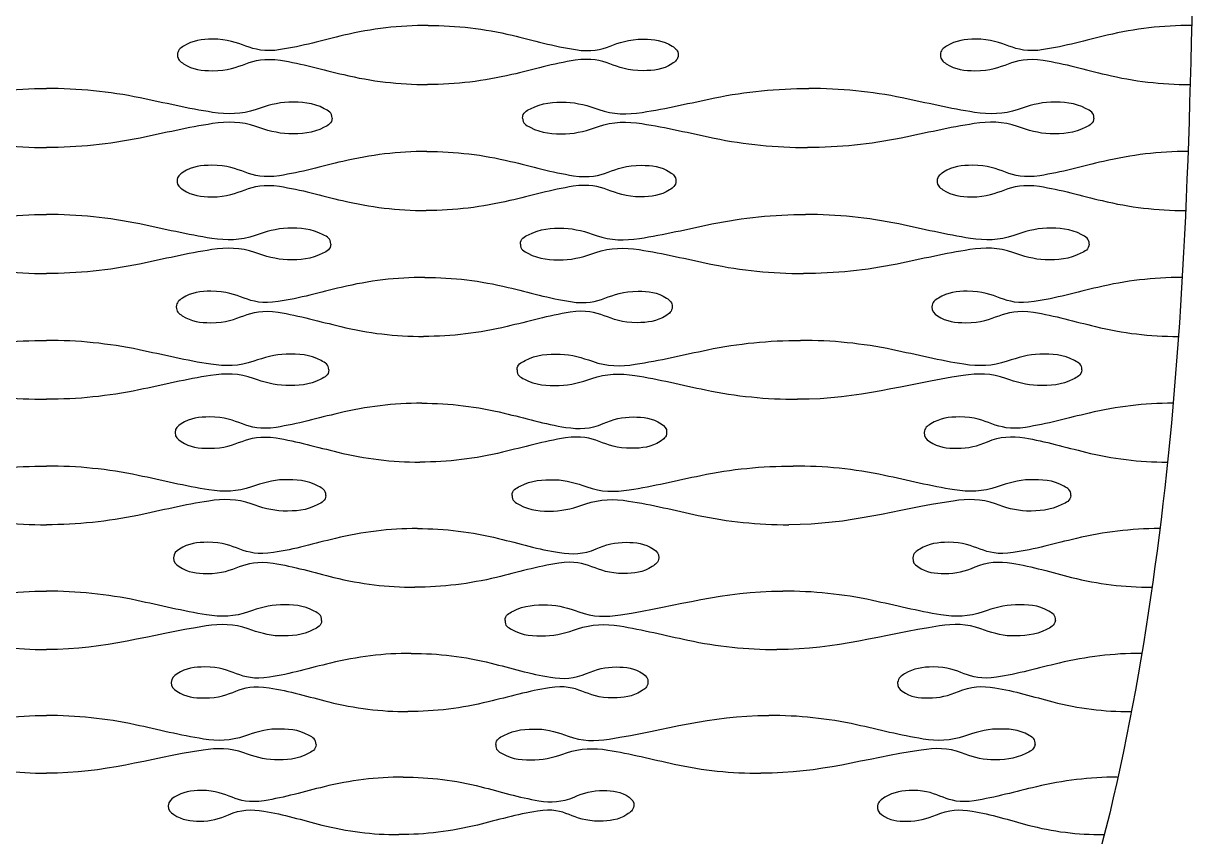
# Model space of a CAD drawing. Extents: x -15.8 to 22.7, y 5.7 to 11.5.
# Drawn here: x 11.948 to 14.055, y 7.16 to 8.622 of the extents above; entities that cross this region are included whole.
import ezdxf

# ---------------------------------------------------------------- set-up
doc = ezdxf.new("R2010")
doc.units = 0
doc.layers.add('DEFAULT', color=7, linetype='CONTINUOUS')

msp = doc.modelspace()

# ---------------------------------------------------------------- linework, layer by layer
at = {"layer": 'DEFAULT'}
for points, knots in [([(14.0552, 9.8123), (14.0552, 8.6318), (14.0552, 8.0416), (13.9519, 7.4513), (13.8486, 6.8611), (13.642, 6.2708), (12.8156, 5.6805)], [0, 0, 0, 0, 1, 1, 1, 2, 2, 2, 2]), ([(12.6754, 8.6185), (12.624, 8.6185), (12.5742, 8.6125), (12.5241, 8.6007), (12.4862, 8.5917), (12.4487, 8.5809), (12.41, 8.5749), (12.3523, 8.5661), (12.3427, 8.5943), (12.2877, 8.5937), (12.2691, 8.5935), (12.2525, 8.592), (12.236, 8.5812), (12.2299, 8.5772), (12.225, 8.5739), (12.225, 8.5653)], [0, 0, 0, 0, 1, 1, 1, 2, 2, 2, 3, 3, 3, 4, 4, 4, 5, 5, 5, 5]), ([(12.6754, 8.6185), (12.7268, 8.6185), (12.7765, 8.6126), (12.8265, 8.6007), (12.8643, 8.5917), (12.9016, 8.5809), (12.9402, 8.5749), (12.9981, 8.566), (13.0076, 8.5943), (13.0628, 8.5937), (13.0813, 8.5935), (13.0978, 8.592), (13.1143, 8.5812), (13.1204, 8.5772), (13.1251, 8.5738), (13.125, 8.5653)], [0, 0, 0, 0, 1, 1, 1, 2, 2, 2, 3, 3, 3, 4, 4, 4, 5, 5, 5, 5]), ([(14.0478, 8.6185), (13.9962, 8.6185), (13.9463, 8.6125), (13.8962, 8.6007), (13.8581, 8.5917), (13.8205, 8.5809), (13.7816, 8.5749), (13.7241, 8.5661), (13.7145, 8.5943), (13.6596, 8.5937), (13.641, 8.5935), (13.6243, 8.5919), (13.6077, 8.5812), (13.6015, 8.5772), (13.5966, 8.5739), (13.5964, 8.5653)], [0, 0, 0, 0, 1, 1, 1, 2, 2, 2, 3, 3, 3, 4, 4, 4, 5, 5, 5, 5]), ([(12.225, 8.5653), (12.225, 8.5569), (12.2298, 8.5535), (12.2359, 8.5495), (12.2524, 8.5387), (12.2689, 8.5372), (12.2875, 8.537), (12.3425, 8.5364), (12.3523, 8.5646), (12.4099, 8.5558), (12.4485, 8.5498), (12.4859, 8.539), (12.5237, 8.53), (12.5736, 8.5181), (12.6232, 8.5122), (12.6746, 8.5122)], [0, 0, 0, 0, 1, 1, 1, 2, 2, 2, 3, 3, 3, 4, 4, 4, 5, 5, 5, 5]), ([(13.125, 8.5653), (13.1249, 8.5568), (13.12, 8.5535), (13.1138, 8.5495), (13.0973, 8.5388), (13.0807, 8.5372), (13.062, 8.537), (13.0072, 8.5364), (12.9974, 8.5646), (12.9399, 8.5558), (12.9012, 8.5498), (12.8637, 8.539), (12.8258, 8.53), (12.7757, 8.5182), (12.726, 8.5122), (12.6746, 8.5122)], [0, 0, 0, 0, 1, 1, 1, 2, 2, 2, 3, 3, 3, 4, 4, 4, 5, 5, 5, 5]), ([(13.5964, 8.5653), (13.5963, 8.5569), (13.601, 8.5536), (13.6071, 8.5495), (13.6235, 8.5386), (13.64, 8.5372), (13.6585, 8.537), (13.7137, 8.5364), (13.7234, 8.5647), (13.7812, 8.5558), (13.8197, 8.5498), (13.8569, 8.539), (13.8945, 8.53), (13.9444, 8.5181), (13.9939, 8.5122), (14.0451, 8.5122)], [0, 0, 0, 0, 1, 1, 1, 2, 2, 2, 3, 3, 3, 4, 4, 4, 5, 5, 5, 5]), ([(11.4757, 8.452), (11.4756, 8.4623), (11.4824, 8.4648), (11.4897, 8.4687), (11.5105, 8.4798), (11.5309, 8.4808), (11.5533, 8.4803), (11.5742, 8.4798), (11.5931, 8.4741), (11.6124, 8.4674), (11.6388, 8.4583), (11.6635, 8.4581), (11.6905, 8.4622), (11.7344, 8.4688), (11.7774, 8.4793), (11.8207, 8.4882), (11.8766, 8.4996), (11.9322, 8.5051), (11.9893, 8.5051)], [0, 0, 0, 0, 1, 1, 1, 2, 2, 2, 3, 3, 3, 4, 4, 4, 5, 5, 5, 6, 6, 6, 6]), ([(12.5029, 8.452), (12.5029, 8.4623), (12.4962, 8.4648), (12.4889, 8.4687), (12.4681, 8.4798), (12.4477, 8.4808), (12.4252, 8.4803), (12.4043, 8.4798), (12.3855, 8.4741), (12.3662, 8.4674), (12.3398, 8.4583), (12.315, 8.4581), (12.288, 8.4622), (12.2442, 8.4688), (12.2012, 8.4793), (12.1578, 8.4882), (12.1019, 8.4996), (12.0463, 8.5051), (11.9893, 8.5051)], [0, 0, 0, 0, 1, 1, 1, 2, 2, 2, 3, 3, 3, 4, 4, 4, 5, 5, 5, 6, 6, 6, 6]), ([(12.8453, 8.452), (12.8454, 8.4623), (12.8521, 8.4648), (12.8595, 8.4687), (12.8804, 8.4797), (12.9009, 8.4808), (12.9234, 8.4803), (12.9442, 8.4798), (12.963, 8.4741), (12.9822, 8.4674), (13.0086, 8.4582), (13.0333, 8.4581), (13.0602, 8.4622), (13.1043, 8.4688), (13.1474, 8.4793), (13.1909, 8.4882), (13.2469, 8.4996), (13.3026, 8.5051), (13.3597, 8.5051)], [0, 0, 0, 0, 1, 1, 1, 2, 2, 2, 3, 3, 3, 4, 4, 4, 5, 5, 5, 6, 6, 6, 6]), ([(13.8724, 8.452), (13.8727, 8.4623), (13.866, 8.4648), (13.8587, 8.4687), (13.838, 8.4798), (13.8177, 8.4808), (13.7952, 8.4803), (13.7743, 8.4798), (13.7554, 8.474), (13.736, 8.4674), (13.7096, 8.4583), (13.6848, 8.4581), (13.6578, 8.4622), (13.6141, 8.4688), (13.5712, 8.4793), (13.528, 8.4882), (13.4722, 8.4996), (13.4167, 8.5051), (13.3597, 8.5051)], [0, 0, 0, 0, 1, 1, 1, 2, 2, 2, 3, 3, 3, 4, 4, 4, 5, 5, 5, 6, 6, 6, 6]), ([(11.4757, 8.452), (11.4758, 8.4417), (11.4826, 8.4392), (11.4899, 8.4353), (11.5108, 8.4244), (11.5312, 8.4232), (11.5537, 8.4238), (11.5745, 8.4242), (11.5933, 8.43), (11.6126, 8.4367), (11.6389, 8.4458), (11.6636, 8.4459), (11.6906, 8.4419), (11.7345, 8.4353), (11.7775, 8.4248), (11.8209, 8.4159), (11.8767, 8.4045), (11.9323, 8.3989), (11.9893, 8.3989)], [0, 0, 0, 0, 1, 1, 1, 2, 2, 2, 3, 3, 3, 4, 4, 4, 5, 5, 5, 6, 6, 6, 6]), ([(12.5029, 8.452), (12.5028, 8.4417), (12.496, 8.4392), (12.4886, 8.4353), (12.4678, 8.4244), (12.4473, 8.4232), (12.4248, 8.4238), (12.404, 8.4242), (12.3852, 8.43), (12.366, 8.4367), (12.3396, 8.4458), (12.3149, 8.4459), (12.288, 8.4419), (12.244, 8.4353), (12.201, 8.4248), (12.1576, 8.4159), (12.1018, 8.4045), (12.0463, 8.3989), (11.9893, 8.3989)], [0, 0, 0, 0, 1, 1, 1, 2, 2, 2, 3, 3, 3, 4, 4, 4, 5, 5, 5, 6, 6, 6, 6]), ([(12.8453, 8.452), (12.8451, 8.4418), (12.8518, 8.4392), (12.859, 8.4353), (12.8798, 8.4242), (12.9001, 8.4232), (12.9225, 8.4238), (12.9435, 8.4242), (12.9624, 8.43), (12.9817, 8.4367), (13.0081, 8.4458), (13.0329, 8.446), (13.0599, 8.4419), (13.1036, 8.4353), (13.1463, 8.4248), (13.1895, 8.4159), (13.2452, 8.4044), (13.3006, 8.3989), (13.3574, 8.3989)], [0, 0, 0, 0, 1, 1, 1, 2, 2, 2, 3, 3, 3, 4, 4, 4, 5, 5, 5, 6, 6, 6, 6]), ([(13.8724, 8.452), (13.872, 8.4417), (13.8652, 8.4392), (13.8577, 8.4353), (13.8368, 8.4245), (13.8162, 8.4232), (13.7936, 8.4238), (13.7729, 8.4242), (13.7542, 8.43), (13.7351, 8.4367), (13.7088, 8.4459), (13.6841, 8.4459), (13.6572, 8.4419), (13.6131, 8.4353), (13.5699, 8.4248), (13.5262, 8.4159), (13.4702, 8.4045), (13.4145, 8.3989), (13.3574, 8.3989)], [0, 0, 0, 0, 1, 1, 1, 2, 2, 2, 3, 3, 3, 4, 4, 4, 5, 5, 5, 6, 6, 6, 6]), ([(12.6732, 8.3918), (12.6219, 8.3918), (12.5723, 8.3859), (12.5223, 8.3741), (12.4845, 8.3651), (12.4471, 8.3543), (12.4085, 8.3483), (12.3509, 8.3395), (12.3416, 8.3677), (12.2867, 8.3671), (12.2681, 8.3668), (12.2516, 8.3653), (12.2351, 8.3546), (12.229, 8.3506), (12.2242, 8.3472), (12.2241, 8.3388)], [0, 0, 0, 0, 1, 1, 1, 2, 2, 2, 3, 3, 3, 4, 4, 4, 5, 5, 5, 5]), ([(12.6732, 8.3918), (12.7244, 8.3918), (12.7739, 8.386), (12.8236, 8.3741), (12.8613, 8.3651), (12.8984, 8.3543), (12.9368, 8.3483), (12.9947, 8.3394), (13.0039, 8.3677), (13.0591, 8.3671), (13.0776, 8.3668), (13.094, 8.3655), (13.1103, 8.3546), (13.1164, 8.3505), (13.1211, 8.3472), (13.1209, 8.3388)], [0, 0, 0, 0, 1, 1, 1, 2, 2, 2, 3, 3, 3, 4, 4, 4, 5, 5, 5, 5]), ([(14.0412, 8.3918), (13.9897, 8.3918), (13.9399, 8.3859), (13.8898, 8.3741), (13.8517, 8.3651), (13.8141, 8.3543), (13.7752, 8.3483), (13.7179, 8.3396), (13.7086, 8.3677), (13.6539, 8.3671), (13.6353, 8.3668), (13.6186, 8.3652), (13.6021, 8.3546), (13.5958, 8.3506), (13.5909, 8.3473), (13.5906, 8.3388)], [0, 0, 0, 0, 1, 1, 1, 2, 2, 2, 3, 3, 3, 4, 4, 4, 5, 5, 5, 5]), ([(12.2241, 8.3388), (12.2241, 8.3303), (12.2289, 8.327), (12.235, 8.3229), (12.2514, 8.3121), (12.2679, 8.3107), (12.2864, 8.3104), (12.3413, 8.3098), (12.3508, 8.3381), (12.4084, 8.3292), (12.4468, 8.3232), (12.4839, 8.3125), (12.5216, 8.3035), (12.5713, 8.2916), (12.6207, 8.2857), (12.6718, 8.2857)], [0, 0, 0, 0, 1, 1, 1, 2, 2, 2, 3, 3, 3, 4, 4, 4, 5, 5, 5, 5]), ([(13.1209, 8.3388), (13.1207, 8.3302), (13.1158, 8.3269), (13.1096, 8.3229), (13.0931, 8.3122), (13.0765, 8.3107), (13.0578, 8.3104), (13.0033, 8.3098), (12.9937, 8.338), (12.9364, 8.3292), (12.8977, 8.3232), (12.8604, 8.3124), (12.8225, 8.3035), (12.7726, 8.2916), (12.7231, 8.2857), (12.6718, 8.2857)], [0, 0, 0, 0, 1, 1, 1, 2, 2, 2, 3, 3, 3, 4, 4, 4, 5, 5, 5, 5]), ([(13.5906, 8.3388), (13.5903, 8.3303), (13.595, 8.327), (13.601, 8.3229), (13.6173, 8.312), (13.6337, 8.3107), (13.6521, 8.3104), (13.7072, 8.3098), (13.7167, 8.3381), (13.7746, 8.3292), (13.8128, 8.3232), (13.8497, 8.3125), (13.8871, 8.3035), (13.9366, 8.2915), (13.9858, 8.2857), (14.0368, 8.2857)], [0, 0, 0, 0, 1, 1, 1, 2, 2, 2, 3, 3, 3, 4, 4, 4, 5, 5, 5, 5]), ([(11.478, 8.2255), (11.4779, 8.2357), (11.4846, 8.2383), (11.4919, 8.2422), (11.5125, 8.2532), (11.5329, 8.2543), (11.5552, 8.2538), (11.576, 8.2533), (11.5948, 8.2475), (11.614, 8.2408), (11.6403, 8.2317), (11.665, 8.2315), (11.6918, 8.2356), (11.7355, 8.2422), (11.7783, 8.2527), (11.8214, 8.2616), (11.8771, 8.2731), (11.9325, 8.2786), (11.9893, 8.2786)], [0, 0, 0, 0, 1, 1, 1, 2, 2, 2, 3, 3, 3, 4, 4, 4, 5, 5, 5, 6, 6, 6, 6]), ([(12.5005, 8.2255), (12.5006, 8.2357), (12.494, 8.2383), (12.4867, 8.2422), (12.466, 8.2532), (12.4457, 8.2543), (12.4233, 8.2538), (12.4025, 8.2533), (12.3837, 8.2475), (12.3645, 8.2408), (12.3382, 8.2317), (12.3136, 8.2315), (12.2867, 8.2356), (12.243, 8.2422), (12.2003, 8.2527), (12.1571, 8.2616), (12.1015, 8.2731), (12.0461, 8.2786), (11.9893, 8.2786)], [0, 0, 0, 0, 1, 1, 1, 2, 2, 2, 3, 3, 3, 4, 4, 4, 5, 5, 5, 6, 6, 6, 6]), ([(12.8414, 8.2255), (12.8416, 8.2358), (12.8483, 8.2383), (12.8557, 8.2422), (12.8765, 8.2531), (12.8969, 8.2543), (12.9194, 8.2538), (12.94, 8.2533), (12.9587, 8.2475), (12.9778, 8.2408), (13.0041, 8.2316), (13.0287, 8.2316), (13.0555, 8.2356), (13.0994, 8.2422), (13.1424, 8.2527), (13.1858, 8.2616), (13.2416, 8.273), (13.2971, 8.2786), (13.3541, 8.2786)], [0, 0, 0, 0, 1, 1, 1, 2, 2, 2, 3, 3, 3, 4, 4, 4, 5, 5, 5, 6, 6, 6, 6]), ([(13.8639, 8.2255), (13.8643, 8.2357), (13.8577, 8.2383), (13.8505, 8.2422), (13.8299, 8.2533), (13.8097, 8.2543), (13.7875, 8.2538), (13.7666, 8.2533), (13.7477, 8.2475), (13.7283, 8.2408), (13.702, 8.2318), (13.6773, 8.2315), (13.6504, 8.2356), (13.6069, 8.2422), (13.5644, 8.2527), (13.5215, 8.2616), (13.466, 8.2731), (13.4108, 8.2786), (13.3541, 8.2786)], [0, 0, 0, 0, 1, 1, 1, 2, 2, 2, 3, 3, 3, 4, 4, 4, 5, 5, 5, 6, 6, 6, 6]), ([(11.478, 8.2255), (11.4782, 8.2152), (11.4849, 8.2127), (11.4923, 8.2088), (11.513, 8.1979), (11.5334, 8.1967), (11.5559, 8.1973), (11.5765, 8.1977), (11.5952, 8.2035), (11.6143, 8.2102), (11.6406, 8.2193), (11.6651, 8.2194), (11.692, 8.2154), (11.7357, 8.2088), (11.7785, 8.1983), (11.8218, 8.1894), (11.8773, 8.178), (11.9326, 8.1725), (11.9893, 8.1725)], [0, 0, 0, 0, 1, 1, 1, 2, 2, 2, 3, 3, 3, 4, 4, 4, 5, 5, 5, 6, 6, 6, 6]), ([(12.5005, 8.2255), (12.5004, 8.2152), (12.4936, 8.2127), (12.4863, 8.2088), (12.4655, 8.1979), (12.4451, 8.1967), (12.4227, 8.1973), (12.402, 8.1977), (12.3833, 8.2035), (12.3642, 8.2102), (12.338, 8.2193), (12.3134, 8.2194), (12.2866, 8.2154), (12.2428, 8.2088), (12.2, 8.1983), (12.1568, 8.1894), (12.1013, 8.178), (12.046, 8.1725), (11.9893, 8.1725)], [0, 0, 0, 0, 1, 1, 1, 2, 2, 2, 3, 3, 3, 4, 4, 4, 5, 5, 5, 6, 6, 6, 6]), ([(12.8414, 8.2255), (12.8411, 8.2153), (12.8477, 8.2127), (12.8549, 8.2088), (12.8755, 8.1977), (12.8958, 8.1967), (12.918, 8.1973), (12.9389, 8.1977), (12.9578, 8.2035), (12.9771, 8.2102), (13.0033, 8.2192), (13.028, 8.2195), (13.0549, 8.2154), (13.0983, 8.2088), (13.1407, 8.1983), (13.1836, 8.1894), (13.2389, 8.1779), (13.2939, 8.1725), (13.3504, 8.1725)], [0, 0, 0, 0, 1, 1, 1, 2, 2, 2, 3, 3, 3, 4, 4, 4, 5, 5, 5, 6, 6, 6, 6]), ([(13.8639, 8.2255), (13.8633, 8.2151), (13.8564, 8.2127), (13.8489, 8.2088), (13.828, 8.198), (13.8074, 8.1967), (13.7849, 8.1973), (13.7643, 8.1977), (13.7458, 8.2035), (13.7269, 8.2102), (13.7008, 8.2194), (13.6762, 8.2194), (13.6495, 8.2154), (13.6054, 8.2088), (13.5622, 8.1983), (13.5186, 8.1894), (13.4628, 8.178), (13.4073, 8.1725), (13.3504, 8.1725)], [0, 0, 0, 0, 1, 1, 1, 2, 2, 2, 3, 3, 3, 4, 4, 4, 5, 5, 5, 6, 6, 6, 6]), ([(12.6697, 8.1654), (12.6185, 8.1654), (12.5692, 8.1595), (12.5194, 8.1476), (12.4818, 8.1386), (12.4446, 8.1279), (12.4061, 8.1219), (12.3487, 8.1131), (12.3397, 8.1413), (12.2851, 8.1406), (12.2666, 8.1404), (12.2501, 8.1389), (12.2338, 8.1282), (12.2276, 8.1241), (12.2228, 8.1208), (12.2228, 8.1124)], [0, 0, 0, 0, 1, 1, 1, 2, 2, 2, 3, 3, 3, 4, 4, 4, 5, 5, 5, 5]), ([(12.6697, 8.1654), (12.7205, 8.1654), (12.7697, 8.1595), (12.8191, 8.1476), (12.8565, 8.1386), (12.8933, 8.1278), (12.9314, 8.1219), (12.9892, 8.1129), (12.9981, 8.1413), (13.0532, 8.1406), (13.0715, 8.1404), (13.0878, 8.1391), (13.104, 8.1282), (13.11, 8.1241), (13.1146, 8.1207), (13.1143, 8.1124)], [0, 0, 0, 0, 1, 1, 1, 2, 2, 2, 3, 3, 3, 4, 4, 4, 5, 5, 5, 5]), ([(14.0305, 8.1654), (13.9791, 8.1654), (13.9294, 8.1594), (13.8795, 8.1476), (13.8414, 8.1386), (13.8039, 8.1279), (13.765, 8.1219), (13.7081, 8.1132), (13.699, 8.1413), (13.6448, 8.1406), (13.6261, 8.1404), (13.6095, 8.1387), (13.5929, 8.1282), (13.5867, 8.1242), (13.5817, 8.1209), (13.5813, 8.1124)], [0, 0, 0, 0, 1, 1, 1, 2, 2, 2, 3, 3, 3, 4, 4, 4, 5, 5, 5, 5]), ([(12.2228, 8.1124), (12.2227, 8.1039), (12.2274, 8.1006), (12.2335, 8.0966), (12.2498, 8.0858), (12.2662, 8.0843), (12.2846, 8.0841), (12.3392, 8.0835), (12.3485, 8.1117), (12.4059, 8.1028), (12.4441, 8.0969), (12.4809, 8.0861), (12.5183, 8.0771), (12.5676, 8.0652), (12.6166, 8.0593), (12.6674, 8.0593)], [0, 0, 0, 0, 1, 1, 1, 2, 2, 2, 3, 3, 3, 4, 4, 4, 5, 5, 5, 5]), ([(13.1143, 8.1124), (13.114, 8.1039), (13.1091, 8.1005), (13.1029, 8.0966), (13.0864, 8.0859), (13.0699, 8.0843), (13.0513, 8.0841), (12.997, 8.0835), (12.9877, 8.1116), (12.9308, 8.1028), (12.8923, 8.0968), (12.855, 8.0861), (12.8173, 8.0771), (12.7677, 8.0653), (12.7184, 8.0593), (12.6674, 8.0593)], [0, 0, 0, 0, 1, 1, 1, 2, 2, 2, 3, 3, 3, 4, 4, 4, 5, 5, 5, 5]), ([(13.5813, 8.1124), (13.5809, 8.104), (13.5854, 8.1006), (13.5913, 8.0966), (13.6074, 8.0856), (13.6236, 8.0843), (13.6419, 8.0841), (13.697, 8.0835), (13.7061, 8.1118), (13.764, 8.1028), (13.8018, 8.0969), (13.8383, 8.0861), (13.8753, 8.0771), (13.9244, 8.0652), (13.9731, 8.0593), (14.0237, 8.0593)], [0, 0, 0, 0, 1, 1, 1, 2, 2, 2, 3, 3, 3, 4, 4, 4, 5, 5, 5, 5]), ([(11.4816, 7.9992), (11.4815, 8.0094), (11.4881, 8.012), (11.4953, 8.0159), (11.5158, 8.027), (11.536, 8.028), (11.5582, 8.0275), (11.5789, 8.027), (11.5975, 8.0212), (11.6166, 8.0146), (11.6427, 8.0055), (11.6672, 8.0053), (11.6939, 8.0093), (11.7373, 8.0159), (11.7797, 8.0264), (11.8226, 8.0353), (11.8778, 8.0468), (11.9328, 8.0523), (11.9893, 8.0523)], [0, 0, 0, 0, 1, 1, 1, 2, 2, 2, 3, 3, 3, 4, 4, 4, 5, 5, 5, 6, 6, 6, 6]), ([(12.4969, 7.9992), (12.4971, 8.0094), (12.4905, 8.012), (12.4832, 8.0159), (12.4627, 8.027), (12.4426, 8.028), (12.4204, 8.0275), (12.3997, 8.027), (12.381, 8.0212), (12.3619, 8.0146), (12.3358, 8.0055), (12.3113, 8.0053), (12.2846, 8.0093), (12.2413, 8.0159), (12.1988, 8.0264), (12.156, 8.0353), (12.1007, 8.0468), (12.0457, 8.0523), (11.9893, 8.0523)], [0, 0, 0, 0, 1, 1, 1, 2, 2, 2, 3, 3, 3, 4, 4, 4, 5, 5, 5, 6, 6, 6, 6]), ([(12.8353, 7.9992), (12.8356, 8.0095), (12.8423, 8.012), (12.8497, 8.0159), (12.8704, 8.0268), (12.8907, 8.028), (12.913, 8.0275), (12.9336, 8.027), (12.9521, 8.0212), (12.971, 8.0146), (12.997, 8.0053), (13.0214, 8.0053), (13.048, 8.0093), (13.0917, 8.016), (13.1346, 8.0264), (13.1778, 8.0353), (13.2333, 8.0467), (13.2885, 8.0523), (13.3452, 8.0523)], [0, 0, 0, 0, 1, 1, 1, 2, 2, 2, 3, 3, 3, 4, 4, 4, 5, 5, 5, 6, 6, 6, 6]), ([(13.8506, 7.9992), (13.8512, 8.0093), (13.8448, 8.012), (13.8376, 8.0159), (13.8173, 8.0271), (13.7973, 8.028), (13.7753, 8.0275), (13.7544, 8.027), (13.7355, 8.0212), (13.7162, 8.0146), (13.6901, 8.0056), (13.6655, 8.0052), (13.6387, 8.0093), (13.5958, 8.0159), (13.5537, 8.0264), (13.5112, 8.0353), (13.4562, 8.0468), (13.4014, 8.0523), (13.3452, 8.0523)], [0, 0, 0, 0, 1, 1, 1, 2, 2, 2, 3, 3, 3, 4, 4, 4, 5, 5, 5, 6, 6, 6, 6]), ([(11.4816, 7.9992), (11.4819, 7.989), (11.4886, 7.9865), (11.4959, 7.9826), (11.5166, 7.9717), (11.5368, 7.9705), (11.5591, 7.9711), (11.5796, 7.9716), (11.5982, 7.9773), (11.6171, 7.9839), (11.6431, 7.9931), (11.6675, 7.9932), (11.6942, 7.9891), (11.7376, 7.9826), (11.7801, 7.9721), (11.823, 7.9632), (11.8781, 7.9519), (11.933, 7.9463), (11.9893, 7.9463)], [0, 0, 0, 0, 1, 1, 1, 2, 2, 2, 3, 3, 3, 4, 4, 4, 5, 5, 5, 6, 6, 6, 6]), ([(12.4969, 7.9992), (12.4967, 7.989), (12.4899, 7.9865), (12.4826, 7.9826), (12.462, 7.9717), (12.4417, 7.9705), (12.4194, 7.9711), (12.3989, 7.9716), (12.3804, 7.9773), (12.3615, 7.9839), (12.3354, 7.9931), (12.311, 7.9932), (12.2844, 7.9891), (12.241, 7.9826), (12.1984, 7.9721), (12.1555, 7.9632), (12.1004, 7.9519), (12.0455, 7.9463), (11.9893, 7.9463)], [0, 0, 0, 0, 1, 1, 1, 2, 2, 2, 3, 3, 3, 4, 4, 4, 5, 5, 5, 6, 6, 6, 6]), ([(12.8353, 7.9992), (12.8349, 7.9891), (12.8414, 7.9865), (12.8486, 7.9826), (12.869, 7.9715), (12.889, 7.9706), (12.911, 7.9711), (12.9318, 7.9716), (12.9506, 7.9773), (12.9698, 7.9839), (12.9959, 7.9929), (13.0204, 7.9932), (13.0472, 7.9891), (13.0901, 7.9826), (13.132, 7.9721), (13.1744, 7.9632), (13.2292, 7.9518), (13.2837, 7.9463), (13.3396, 7.9463)], [0, 0, 0, 0, 1, 1, 1, 2, 2, 2, 3, 3, 3, 4, 4, 4, 5, 5, 5, 6, 6, 6, 6]), ([(13.8506, 7.9992), (13.8497, 7.9889), (13.8427, 7.9865), (13.8352, 7.9826), (13.8143, 7.9719), (13.7938, 7.9705), (13.7713, 7.9711), (13.751, 7.9715), (13.7328, 7.9772), (13.7142, 7.9839), (13.6882, 7.9933), (13.6639, 7.9931), (13.6374, 7.9891), (13.5279, 7.9727), (13.4526, 7.9463), (13.3396, 7.9463)], [0, 0, 0, 0, 1, 1, 1, 2, 2, 2, 3, 3, 3, 4, 4, 4, 5, 5, 5, 5]), ([(12.6642, 7.9393), (12.6134, 7.9393), (12.5644, 7.9333), (12.515, 7.9215), (12.4776, 7.9126), (12.4407, 7.9019), (12.4025, 7.8959), (12.3454, 7.8871), (12.3369, 7.9152), (12.2826, 7.9146), (12.2642, 7.9144), (12.2479, 7.9128), (12.2316, 7.9021), (12.2256, 7.8981), (12.2208, 7.8948), (12.2207, 7.8864)], [0, 0, 0, 0, 1, 1, 1, 2, 2, 2, 3, 3, 3, 4, 4, 4, 5, 5, 5, 5]), ([(12.6642, 7.9393), (12.7146, 7.9393), (12.7633, 7.9334), (12.8122, 7.9215), (12.8491, 7.9126), (12.8855, 7.9018), (12.9232, 7.8959), (12.9467, 7.8923), (12.9675, 7.8929), (12.9899, 7.9027), (13.0075, 7.9104), (13.0248, 7.9148), (13.0443, 7.9146), (13.0624, 7.9144), (13.0785, 7.9131), (13.0944, 7.9021), (13.1003, 7.8981), (13.1048, 7.8947), (13.1043, 7.8864)], [0, 0, 0, 0, 1, 1, 1, 2, 2, 2, 3, 3, 3, 4, 4, 4, 5, 5, 5, 6, 6, 6, 6]), ([(14.0141, 7.9393), (13.9629, 7.9393), (13.9135, 7.9333), (13.8638, 7.9215), (13.8258, 7.9126), (13.7883, 7.9019), (13.7496, 7.8959), (13.6932, 7.8873), (13.6845, 7.9152), (13.6308, 7.9146), (13.6122, 7.9144), (13.5957, 7.9126), (13.5791, 7.9021), (13.5729, 7.8982), (13.5678, 7.8949), (13.5672, 7.8864)], [0, 0, 0, 0, 1, 1, 1, 2, 2, 2, 3, 3, 3, 4, 4, 4, 5, 5, 5, 5]), ([(12.2207, 7.8864), (12.2206, 7.878), (12.2253, 7.8746), (12.2313, 7.8706), (12.2474, 7.8598), (12.2636, 7.8584), (12.2818, 7.8582), (12.3362, 7.8576), (12.345, 7.8858), (12.4021, 7.8768), (12.4399, 7.8709), (12.4763, 7.8602), (12.5133, 7.8512), (12.5621, 7.8394), (12.6106, 7.8335), (12.6608, 7.8335)], [0, 0, 0, 0, 1, 1, 1, 2, 2, 2, 3, 3, 3, 4, 4, 4, 5, 5, 5, 5]), ([(13.1043, 7.8864), (13.1039, 7.8779), (13.0989, 7.8746), (13.0927, 7.8706), (13.0763, 7.8601), (13.0599, 7.8584), (13.0414, 7.8582), (12.9877, 7.8576), (12.9788, 7.8856), (12.9223, 7.8768), (12.884, 7.8709), (12.847, 7.8602), (12.8095, 7.8512), (12.7603, 7.8395), (12.7114, 7.8335), (12.6608, 7.8335)], [0, 0, 0, 0, 1, 1, 1, 2, 2, 2, 3, 3, 3, 4, 4, 4, 5, 5, 5, 5]), ([(13.5672, 7.8864), (13.5666, 7.8782), (13.5709, 7.8747), (13.5768, 7.8706), (13.5926, 7.8596), (13.6085, 7.8584), (13.6265, 7.8582), (13.6461, 7.858), (13.6634, 7.8625), (13.6811, 7.8701), (13.7036, 7.8797), (13.7244, 7.8805), (13.748, 7.8768), (13.7852, 7.8709), (13.8211, 7.8602), (13.8575, 7.8512), (13.906, 7.8393), (13.9541, 7.8335), (14.0039, 7.8335)], [0, 0, 0, 0, 1, 1, 1, 2, 2, 2, 3, 3, 3, 4, 4, 4, 5, 5, 5, 6, 6, 6, 6]), ([(11.487, 7.7735), (11.4868, 7.7836), (11.4933, 7.7862), (11.5004, 7.7901), (11.5207, 7.8012), (11.5406, 7.8022), (11.5626, 7.8017), (11.5831, 7.8012), (11.6016, 7.7955), (11.6205, 7.7888), (11.6463, 7.7798), (11.6705, 7.7796), (11.697, 7.7836), (11.7399, 7.7902), (11.7819, 7.8007), (11.8242, 7.8095), (11.8789, 7.8209), (11.9334, 7.8264), (11.9893, 7.8264)], [0, 0, 0, 0, 1, 1, 1, 2, 2, 2, 3, 3, 3, 4, 4, 4, 5, 5, 5, 6, 6, 6, 6]), ([(12.4915, 7.7735), (12.4918, 7.7836), (12.4853, 7.7862), (12.4781, 7.7901), (12.4579, 7.8012), (12.4379, 7.8022), (12.416, 7.8017), (12.3955, 7.8012), (12.377, 7.7955), (12.358, 7.7888), (12.3322, 7.7798), (12.308, 7.7796), (12.2815, 7.7836), (12.2387, 7.7902), (12.1967, 7.8007), (12.1543, 7.8095), (12.0996, 7.8209), (12.0452, 7.8264), (11.9893, 7.8264)], [0, 0, 0, 0, 1, 1, 1, 2, 2, 2, 3, 3, 3, 4, 4, 4, 5, 5, 5, 6, 6, 6, 6]), ([(12.8263, 7.7735), (12.8267, 7.7837), (12.8334, 7.7863), (12.8408, 7.7901), (12.8613, 7.801), (12.8814, 7.8022), (12.9036, 7.8017), (12.9239, 7.8012), (12.9421, 7.7955), (12.9608, 7.7888), (12.9865, 7.7796), (13.0106, 7.7796), (13.0369, 7.7836), (13.0804, 7.7902), (13.1229, 7.8007), (13.1658, 7.8095), (13.2209, 7.8209), (13.2757, 7.8264), (13.3319, 7.8264)], [0, 0, 0, 0, 1, 1, 1, 2, 2, 2, 3, 3, 3, 4, 4, 4, 5, 5, 5, 6, 6, 6, 6]), ([(13.8308, 7.7735), (13.8317, 7.7834), (13.8255, 7.7862), (13.8185, 7.7901), (13.7985, 7.8015), (13.7788, 7.8022), (13.7571, 7.8017), (13.7363, 7.8012), (13.7175, 7.7954), (13.6983, 7.7888), (13.6724, 7.7799), (13.6481, 7.7795), (13.6215, 7.7836), (13.5791, 7.7902), (13.5377, 7.8007), (13.4959, 7.8095), (13.4415, 7.821), (13.3875, 7.8264), (13.3319, 7.8264)], [0, 0, 0, 0, 1, 1, 1, 2, 2, 2, 3, 3, 3, 4, 4, 4, 5, 5, 5, 6, 6, 6, 6]), ([(11.487, 7.7735), (11.4874, 7.7634), (11.4941, 7.7609), (11.5013, 7.757), (11.5218, 7.7462), (11.5418, 7.745), (11.5639, 7.7455), (11.5842, 7.746), (11.6025, 7.7517), (11.6212, 7.7583), (11.6469, 7.7674), (11.671, 7.7675), (11.6973, 7.7635), (11.7403, 7.7569), (11.7824, 7.7465), (11.8249, 7.7377), (11.8794, 7.7264), (11.9336, 7.7209), (11.9893, 7.7209)], [0, 0, 0, 0, 1, 1, 1, 2, 2, 2, 3, 3, 3, 4, 4, 4, 5, 5, 5, 6, 6, 6, 6]), ([(12.4915, 7.7735), (12.4912, 7.7634), (12.4845, 7.7609), (12.4772, 7.757), (12.4568, 7.7462), (12.4367, 7.745), (12.4146, 7.7455), (12.3943, 7.746), (12.3761, 7.7517), (12.3574, 7.7583), (12.3317, 7.7674), (12.3075, 7.7675), (12.2812, 7.7635), (12.2382, 7.7569), (12.1961, 7.7465), (12.1536, 7.7377), (12.0991, 7.7264), (12.0449, 7.7209), (11.9893, 7.7209)], [0, 0, 0, 0, 1, 1, 1, 2, 2, 2, 3, 3, 3, 4, 4, 4, 5, 5, 5, 6, 6, 6, 6]), ([(12.8263, 7.7735), (12.8258, 7.7636), (12.8321, 7.7609), (12.8392, 7.757), (12.8592, 7.7458), (12.8789, 7.745), (12.9007, 7.7455), (12.9214, 7.746), (12.94, 7.7518), (12.9591, 7.7583), (12.985, 7.7672), (13.0092, 7.7676), (13.0357, 7.7635), (13.078, 7.757), (13.1193, 7.7465), (13.161, 7.7377), (13.215, 7.7263), (13.2687, 7.7209), (13.3238, 7.7209)], [0, 0, 0, 0, 1, 1, 1, 2, 2, 2, 3, 3, 3, 4, 4, 4, 5, 5, 5, 6, 6, 6, 6]), ([(13.8308, 7.7735), (13.8295, 7.7633), (13.8226, 7.7608), (13.815, 7.757), (13.7942, 7.7465), (13.7738, 7.745), (13.7514, 7.7455), (13.7315, 7.746), (13.7136, 7.7516), (13.6953, 7.7583), (13.6697, 7.7677), (13.6458, 7.7674), (13.6196, 7.7635), (13.5108, 7.7472), (13.4361, 7.7209), (13.3238, 7.7209)], [0, 0, 0, 0, 1, 1, 1, 2, 2, 2, 3, 3, 3, 4, 4, 4, 5, 5, 5, 5]), ([(12.6562, 7.7139), (12.606, 7.7139), (12.5575, 7.7079), (12.5087, 7.6962), (12.4716, 7.6873), (12.4351, 7.6766), (12.3973, 7.6707), (12.3407, 7.6619), (12.3328, 7.6899), (12.279, 7.6893), (12.2608, 7.6891), (12.2447, 7.6875), (12.2286, 7.6769), (12.2226, 7.6729), (12.2179, 7.6695), (12.2177, 7.6612)], [0, 0, 0, 0, 1, 1, 1, 2, 2, 2, 3, 3, 3, 4, 4, 4, 5, 5, 5, 5]), ([(12.6562, 7.7139), (12.706, 7.7139), (12.754, 7.7081), (12.8022, 7.6962), (12.8385, 7.6873), (12.8743, 7.6766), (12.9114, 7.6707), (12.9346, 7.667), (12.9552, 7.6678), (12.9773, 7.6774), (12.9949, 7.685), (13.012, 7.6895), (13.0313, 7.6893), (13.0492, 7.6891), (13.0649, 7.6879), (13.0806, 7.6769), (13.0864, 7.6728), (13.0906, 7.6693), (13.09, 7.6612)], [0, 0, 0, 0, 1, 1, 1, 2, 2, 2, 3, 3, 3, 4, 4, 4, 5, 5, 5, 6, 6, 6, 6]), ([(13.9902, 7.7139), (13.9394, 7.7139), (13.8904, 7.7078), (13.841, 7.6962), (13.8032, 7.6873), (13.7659, 7.6766), (13.7273, 7.6707), (13.6718, 7.6621), (13.6635, 7.6899), (13.6107, 7.6893), (13.5922, 7.6891), (13.5757, 7.6872), (13.5592, 7.6769), (13.553, 7.673), (13.5478, 7.6697), (13.547, 7.6612)], [0, 0, 0, 0, 1, 1, 1, 2, 2, 2, 3, 3, 3, 4, 4, 4, 5, 5, 5, 5]), ([(12.2177, 7.6612), (12.2176, 7.6529), (12.2222, 7.6495), (12.2281, 7.6455), (12.244, 7.6348), (12.2599, 7.6333), (12.2779, 7.6331), (12.3319, 7.6325), (12.34, 7.6606), (12.3968, 7.6517), (12.434, 7.6458), (12.4698, 7.6351), (12.5062, 7.6262), (12.5543, 7.6144), (12.602, 7.6085), (12.6515, 7.6085)], [0, 0, 0, 0, 1, 1, 1, 2, 2, 2, 3, 3, 3, 4, 4, 4, 5, 5, 5, 5]), ([(13.09, 7.6612), (13.0894, 7.6528), (13.0844, 7.6495), (13.0783, 7.6455), (13.062, 7.6351), (13.0457, 7.6333), (13.0273, 7.6331), (12.9743, 7.6325), (12.9659, 7.6604), (12.9102, 7.6517), (12.8722, 7.6458), (12.8356, 7.6351), (12.7984, 7.6262), (12.7498, 7.6145), (12.7016, 7.6085), (12.6515, 7.6085)], [0, 0, 0, 0, 1, 1, 1, 2, 2, 2, 3, 3, 3, 4, 4, 4, 5, 5, 5, 5]), ([(13.547, 7.6612), (13.5461, 7.6532), (13.5502, 7.6496), (13.5559, 7.6455), (13.5713, 7.6344), (13.5869, 7.6333), (13.6046, 7.6331), (13.6241, 7.6329), (13.6413, 7.6374), (13.6589, 7.645), (13.6811, 7.6545), (13.7018, 7.6554), (13.7251, 7.6517), (13.7616, 7.6458), (13.7967, 7.6351), (13.8323, 7.6262), (13.8798, 7.6142), (13.927, 7.6085), (13.976, 7.6085)], [0, 0, 0, 0, 1, 1, 1, 2, 2, 2, 3, 3, 3, 4, 4, 4, 5, 5, 5, 6, 6, 6, 6]), ([(11.4946, 7.5488), (11.4943, 7.5588), (11.5006, 7.5615), (11.5076, 7.5654), (11.5275, 7.5764), (11.5471, 7.5774), (11.5687, 7.5769), (11.589, 7.5764), (11.6073, 7.5707), (11.6259, 7.5641), (11.6514, 7.5551), (11.6753, 7.5548), (11.7013, 7.5589), (11.7436, 7.5654), (11.7849, 7.5759), (11.8266, 7.5847), (11.8805, 7.596), (11.9342, 7.6015), (11.9893, 7.6015)], [0, 0, 0, 0, 1, 1, 1, 2, 2, 2, 3, 3, 3, 4, 4, 4, 5, 5, 5, 6, 6, 6, 6]), ([(12.484, 7.5488), (12.4843, 7.5588), (12.478, 7.5615), (12.4709, 7.5654), (12.451, 7.5764), (12.4314, 7.5774), (12.4098, 7.5769), (12.3895, 7.5764), (12.3713, 7.5707), (12.3526, 7.5641), (12.3271, 7.5551), (12.3033, 7.5548), (12.2772, 7.5589), (12.235, 7.5654), (12.1937, 7.5759), (12.152, 7.5847), (12.098, 7.596), (12.0444, 7.6015), (11.9893, 7.6015)], [0, 0, 0, 0, 1, 1, 1, 2, 2, 2, 3, 3, 3, 4, 4, 4, 5, 5, 5, 6, 6, 6, 6]), ([(12.8137, 7.5488), (12.8143, 7.5589), (12.8209, 7.5615), (12.8282, 7.5654), (12.8485, 7.5761), (12.8684, 7.5774), (12.8904, 7.5769), (12.9103, 7.5764), (12.9282, 7.5707), (12.9465, 7.5641), (12.9718, 7.5548), (12.9955, 7.5549), (13.0214, 7.5589), (13.1288, 7.5753), (13.2022, 7.6015), (13.3131, 7.6015)], [0, 0, 0, 0, 1, 1, 1, 2, 2, 2, 3, 3, 3, 4, 4, 4, 5, 5, 5, 5]), ([(13.8031, 7.5488), (13.8043, 7.5585), (13.7984, 7.5614), (13.7916, 7.5654), (13.772, 7.5768), (13.7528, 7.5774), (13.7315, 7.5769), (13.7108, 7.5764), (13.6922, 7.5706), (13.6731, 7.5641), (13.6475, 7.5553), (13.6235, 7.5548), (13.5972, 7.5589), (13.5558, 7.5654), (13.5152, 7.5759), (13.4743, 7.5847), (13.4209, 7.5962), (13.3677, 7.6015), (13.3131, 7.6015)], [0, 0, 0, 0, 1, 1, 1, 2, 2, 2, 3, 3, 3, 4, 4, 4, 5, 5, 5, 6, 6, 6, 6]), ([(11.4946, 7.5488), (11.495, 7.5388), (11.5016, 7.5362), (11.5089, 7.5324), (11.529, 7.5217), (11.5488, 7.5205), (11.5706, 7.521), (11.5905, 7.5215), (11.6085, 7.5271), (11.6268, 7.5337), (11.6522, 7.5428), (11.6758, 7.5428), (11.7018, 7.5389), (11.8079, 7.5226), (11.8796, 7.4965), (11.9893, 7.4965)], [0, 0, 0, 0, 1, 1, 1, 2, 2, 2, 3, 3, 3, 4, 4, 4, 5, 5, 5, 5]), ([(12.484, 7.5488), (12.4835, 7.5388), (12.4769, 7.5362), (12.4697, 7.5324), (12.4495, 7.5217), (12.4298, 7.5205), (12.408, 7.521), (12.388, 7.5215), (12.3701, 7.5271), (12.3517, 7.5337), (12.3264, 7.5428), (12.3027, 7.5428), (12.2767, 7.5389), (12.1706, 7.5226), (12.0989, 7.4965), (11.9893, 7.4965)], [0, 0, 0, 0, 1, 1, 1, 2, 2, 2, 3, 3, 3, 4, 4, 4, 5, 5, 5, 5]), ([(12.8137, 7.5488), (12.813, 7.5391), (12.8191, 7.5363), (12.8261, 7.5324), (12.8457, 7.5213), (12.865, 7.5205), (12.8864, 7.521), (12.9068, 7.5215), (12.9253, 7.5272), (12.9442, 7.5337), (12.9697, 7.5425), (12.9936, 7.5429), (13.0198, 7.5389), (13.0611, 7.5324), (13.1016, 7.522), (13.1424, 7.5133), (13.1954, 7.5019), (13.2481, 7.4965), (13.3022, 7.4965)], [0, 0, 0, 0, 1, 1, 1, 2, 2, 2, 3, 3, 3, 4, 4, 4, 5, 5, 5, 6, 6, 6, 6]), ([(13.8031, 7.5488), (13.8014, 7.5387), (13.7945, 7.5362), (13.7869, 7.5324), (13.7662, 7.5221), (13.746, 7.5205), (13.7238, 7.521), (13.7043, 7.5215), (13.6869, 7.527), (13.6691, 7.5337), (13.6439, 7.5432), (13.6204, 7.5427), (13.5947, 7.5389), (13.487, 7.5226), (13.4134, 7.4965), (13.3022, 7.4965)], [0, 0, 0, 0, 1, 1, 1, 2, 2, 2, 3, 3, 3, 4, 4, 4, 5, 5, 5, 5]), ([(12.6453, 7.4896), (12.5958, 7.4896), (12.548, 7.4837), (12.4999, 7.472), (12.4634, 7.4632), (12.4275, 7.4526), (12.3902, 7.4467), (12.3342, 7.4379), (12.3272, 7.4658), (12.2741, 7.4651), (12.2561, 7.4649), (12.2403, 7.4634), (12.2245, 7.4528), (12.2185, 7.4489), (12.2139, 7.4455), (12.2137, 7.4373)], [0, 0, 0, 0, 1, 1, 1, 2, 2, 2, 3, 3, 3, 4, 4, 4, 5, 5, 5, 5]), ([(12.6453, 7.4896), (12.6941, 7.4896), (12.7412, 7.4838), (12.7886, 7.472), (12.8241, 7.4632), (12.8591, 7.4525), (12.8954, 7.4467), (12.9183, 7.443), (12.9385, 7.4439), (12.9604, 7.4534), (12.9777, 7.4609), (12.9945, 7.4654), (13.0137, 7.4651), (13.0311, 7.4649), (13.0465, 7.4638), (13.0618, 7.4528), (13.0674, 7.4487), (13.0715, 7.4452), (13.0707, 7.4373)], [0, 0, 0, 0, 1, 1, 1, 2, 2, 2, 3, 3, 3, 4, 4, 4, 5, 5, 5, 6, 6, 6, 6]), ([(13.9574, 7.4896), (13.9072, 7.4896), (13.8587, 7.4835), (13.8099, 7.472), (13.7724, 7.4632), (13.7354, 7.4526), (13.6972, 7.4467), (13.6427, 7.4383), (13.635, 7.4658), (13.5832, 7.4651), (13.5649, 7.4649), (13.5485, 7.4629), (13.5322, 7.4528), (13.5259, 7.4489), (13.5208, 7.4456), (13.5196, 7.4373)], [0, 0, 0, 0, 1, 1, 1, 2, 2, 2, 3, 3, 3, 4, 4, 4, 5, 5, 5, 5]), ([(12.2137, 7.4373), (12.2136, 7.4291), (12.218, 7.4257), (12.2238, 7.4217), (12.2393, 7.411), (12.255, 7.4096), (12.2727, 7.4094), (12.326, 7.4087), (12.3334, 7.4368), (12.3895, 7.4278), (12.426, 7.422), (12.4611, 7.4114), (12.4967, 7.4025), (12.5438, 7.3907), (12.5906, 7.3849), (12.6391, 7.3849)], [0, 0, 0, 0, 1, 1, 1, 2, 2, 2, 3, 3, 3, 4, 4, 4, 5, 5, 5, 5]), ([(13.0707, 7.4373), (13.0699, 7.4289), (13.0649, 7.4256), (13.0587, 7.4217), (13.0427, 7.4115), (13.0266, 7.4096), (13.0084, 7.4094), (12.9563, 7.4088), (12.9486, 7.4364), (12.8938, 7.4278), (12.8564, 7.4219), (12.8202, 7.4113), (12.7836, 7.4025), (12.7358, 7.3909), (12.6883, 7.3849), (12.6391, 7.3849)], [0, 0, 0, 0, 1, 1, 1, 2, 2, 2, 3, 3, 3, 4, 4, 4, 5, 5, 5, 5]), ([(13.5196, 7.4373), (13.5185, 7.4294), (13.5223, 7.4258), (13.5278, 7.4217), (13.5428, 7.4105), (13.5579, 7.4096), (13.5752, 7.4094), (13.5945, 7.4091), (13.6115, 7.4137), (13.6289, 7.4211), (13.6508, 7.4304), (13.6712, 7.4316), (13.6942, 7.4278), (13.7297, 7.422), (13.7638, 7.4114), (13.7984, 7.4025), (13.8448, 7.3906), (13.8909, 7.3849), (13.9387, 7.3849)], [0, 0, 0, 0, 1, 1, 1, 2, 2, 2, 3, 3, 3, 4, 4, 4, 5, 5, 5, 6, 6, 6, 6]), ([(11.5046, 7.3257), (11.5041, 7.3354), (11.5102, 7.3382), (11.5171, 7.3421), (11.5366, 7.3531), (11.5557, 7.354), (11.5769, 7.3535), (11.5969, 7.353), (11.6148, 7.3473), (11.6331, 7.3408), (11.6581, 7.3319), (11.6815, 7.3316), (11.7071, 7.3356), (11.7485, 7.3421), (11.7889, 7.3525), (11.8297, 7.3612), (11.8826, 7.3726), (11.9352, 7.378), (11.9893, 7.378)], [0, 0, 0, 0, 1, 1, 1, 2, 2, 2, 3, 3, 3, 4, 4, 4, 5, 5, 5, 6, 6, 6, 6]), ([(12.474, 7.3257), (12.4744, 7.3354), (12.4683, 7.3382), (12.4614, 7.3421), (12.4419, 7.3531), (12.4228, 7.354), (12.4016, 7.3535), (12.3817, 7.353), (12.3638, 7.3473), (12.3454, 7.3408), (12.3204, 7.3319), (12.2971, 7.3316), (12.2715, 7.3356), (12.2301, 7.3421), (12.1897, 7.3525), (12.1488, 7.3612), (12.0959, 7.3726), (12.0433, 7.378), (11.9893, 7.378)], [0, 0, 0, 0, 1, 1, 1, 2, 2, 2, 3, 3, 3, 4, 4, 4, 5, 5, 5, 6, 6, 6, 6]), ([(12.7971, 7.3257), (12.7979, 7.3356), (12.8044, 7.3383), (12.8117, 7.3421), (12.8316, 7.3527), (12.8512, 7.354), (12.8728, 7.3535), (12.8923, 7.353), (12.9097, 7.3474), (12.9275, 7.3408), (12.9523, 7.3315), (12.9755, 7.3317), (13.0008, 7.3356), (13.1067, 7.352), (13.1787, 7.378), (13.2881, 7.378)], [0, 0, 0, 0, 1, 1, 1, 2, 2, 2, 3, 3, 3, 4, 4, 4, 5, 5, 5, 5]), ([(13.7666, 7.3257), (13.7681, 7.335), (13.7626, 7.3381), (13.7559, 7.3421), (13.737, 7.3536), (13.7183, 7.354), (13.6975, 7.3535), (13.6771, 7.353), (13.6587, 7.3472), (13.6398, 7.3408), (13.6146, 7.3322), (13.5911, 7.3315), (13.5652, 7.3356), (13.5249, 7.3421), (13.4854, 7.3525), (13.4456, 7.3612), (13.3934, 7.3727), (13.3415, 7.378), (13.2881, 7.378)], [0, 0, 0, 0, 1, 1, 1, 2, 2, 2, 3, 3, 3, 4, 4, 4, 5, 5, 5, 6, 6, 6, 6]), ([(11.5046, 7.3257), (11.5051, 7.3158), (11.5116, 7.3132), (11.5188, 7.3094), (11.5386, 7.2989), (11.558, 7.2976), (11.5794, 7.2981), (11.5989, 7.2986), (11.6164, 7.3042), (11.6343, 7.3107), (11.6591, 7.3197), (11.6823, 7.3197), (11.7077, 7.3158), (11.8118, 7.2997), (11.8816, 7.274), (11.9893, 7.274)], [0, 0, 0, 0, 1, 1, 1, 2, 2, 2, 3, 3, 3, 4, 4, 4, 5, 5, 5, 5]), ([(12.474, 7.3257), (12.4734, 7.3158), (12.4669, 7.3132), (12.4598, 7.3094), (12.44, 7.2989), (12.4206, 7.2976), (12.3992, 7.2981), (12.3797, 7.2986), (12.3622, 7.3042), (12.3443, 7.3107), (12.3195, 7.3197), (12.2963, 7.3197), (12.2709, 7.3158), (12.1667, 7.2997), (12.0969, 7.274), (11.9893, 7.274)], [0, 0, 0, 0, 1, 1, 1, 2, 2, 2, 3, 3, 3, 4, 4, 4, 5, 5, 5, 5]), ([(12.7971, 7.3257), (12.7962, 7.3161), (12.802, 7.3133), (12.8088, 7.3094), (12.8279, 7.2983), (12.8467, 7.2976), (12.8676, 7.2981), (12.8877, 7.2986), (12.9059, 7.3043), (12.9245, 7.3107), (12.9495, 7.3193), (12.973, 7.3199), (12.9987, 7.3158), (13.0389, 7.3094), (13.0782, 7.2992), (13.1179, 7.2905), (13.1695, 7.2792), (13.2209, 7.274), (13.2736, 7.274)], [0, 0, 0, 0, 1, 1, 1, 2, 2, 2, 3, 3, 3, 4, 4, 4, 5, 5, 5, 6, 6, 6, 6]), ([(13.7666, 7.3257), (13.7644, 7.3157), (13.7574, 7.3132), (13.7498, 7.3094), (13.7294, 7.2995), (13.7094, 7.2976), (13.6874, 7.2981), (13.6685, 7.2986), (13.6517, 7.3041), (13.6345, 7.3107), (13.6099, 7.3202), (13.587, 7.3196), (13.5619, 7.3158), (13.4556, 7.2998), (13.3833, 7.274), (13.2736, 7.274)], [0, 0, 0, 0, 1, 1, 1, 2, 2, 2, 3, 3, 3, 4, 4, 4, 5, 5, 5, 5]), ([(12.6309, 7.2671), (12.5824, 7.2671), (12.5356, 7.2613), (12.4884, 7.2498), (12.4527, 7.241), (12.4174, 7.2306), (12.3808, 7.2247), (12.3259, 7.216), (12.3198, 7.2436), (12.2676, 7.243), (12.25, 7.2428), (12.2345, 7.2412), (12.2191, 7.2308), (12.2132, 7.2269), (12.2086, 7.2235), (12.2084, 7.2154)], [0, 0, 0, 0, 1, 1, 1, 2, 2, 2, 3, 3, 3, 4, 4, 4, 5, 5, 5, 5]), ([(12.6309, 7.2671), (12.6785, 7.2671), (12.7244, 7.2615), (12.7706, 7.2498), (12.8051, 7.241), (12.839, 7.2305), (12.8743, 7.2247), (12.8968, 7.2211), (12.9166, 7.2221), (12.9379, 7.2313), (12.955, 7.2387), (12.9715, 7.2432), (12.9904, 7.243), (13.0074, 7.2428), (13.0223, 7.2418), (13.037, 7.2308), (13.0425, 7.2267), (13.0462, 7.2231), (13.0452, 7.2154)], [0, 0, 0, 0, 1, 1, 1, 2, 2, 2, 3, 3, 3, 4, 4, 4, 5, 5, 5, 6, 6, 6, 6]), ([(13.9142, 7.2671), (13.8647, 7.2671), (13.817, 7.261), (13.769, 7.2498), (13.7319, 7.2411), (13.6952, 7.2306), (13.6574, 7.2247), (13.6044, 7.2165), (13.5973, 7.2436), (13.547, 7.243), (13.5289, 7.2427), (13.5127, 7.2406), (13.4966, 7.2308), (13.4902, 7.227), (13.485, 7.2237), (13.4835, 7.2154)], [0, 0, 0, 0, 1, 1, 1, 2, 2, 2, 3, 3, 3, 4, 4, 4, 5, 5, 5, 5]), ([(12.2084, 7.2154), (12.2082, 7.2074), (12.2125, 7.204), (12.2182, 7.2), (12.2332, 7.1895), (12.2485, 7.188), (12.2657, 7.1879), (12.2842, 7.1876), (12.3003, 7.192), (12.3169, 7.1995), (12.3381, 7.209), (12.3577, 7.2097), (12.38, 7.2061), (12.4154, 7.2003), (12.4495, 7.1898), (12.4842, 7.181), (12.53, 7.1694), (12.5755, 7.1637), (12.6227, 7.1637)], [0, 0, 0, 0, 1, 1, 1, 2, 2, 2, 3, 3, 3, 4, 4, 4, 5, 5, 5, 6, 6, 6, 6]), ([(13.0452, 7.2154), (13.0441, 7.2072), (13.0391, 7.2039), (13.033, 7.2), (13.0172, 7.19), (13.0014, 7.1881), (12.9835, 7.1879), (12.9327, 7.1873), (12.9257, 7.2145), (12.8722, 7.2061), (12.8354, 7.2003), (12.7999, 7.1898), (12.764, 7.181), (12.7172, 7.1697), (12.6708, 7.1637), (12.6227, 7.1637)], [0, 0, 0, 0, 1, 1, 1, 2, 2, 2, 3, 3, 3, 4, 4, 4, 5, 5, 5, 5]), ([(13.4835, 7.2154), (13.4821, 7.2079), (13.4854, 7.2042), (13.4908, 7.2), (13.5051, 7.1887), (13.5197, 7.188), (13.5364, 7.1879), (13.5554, 7.1876), (13.5722, 7.1922), (13.5894, 7.1995), (13.6109, 7.2085), (13.6309, 7.2099), (13.6535, 7.2061), (13.6877, 7.2004), (13.7205, 7.1898), (13.7538, 7.181), (13.7986, 7.1692), (13.8432, 7.1637), (13.8896, 7.1637)], [0, 0, 0, 0, 1, 1, 1, 2, 2, 2, 3, 3, 3, 4, 4, 4, 5, 5, 5, 6, 6, 6, 6])]:
    msp.add_open_spline(points, degree=3, knots=knots, dxfattribs=at)

doc.saveas('drawing.dxf')
